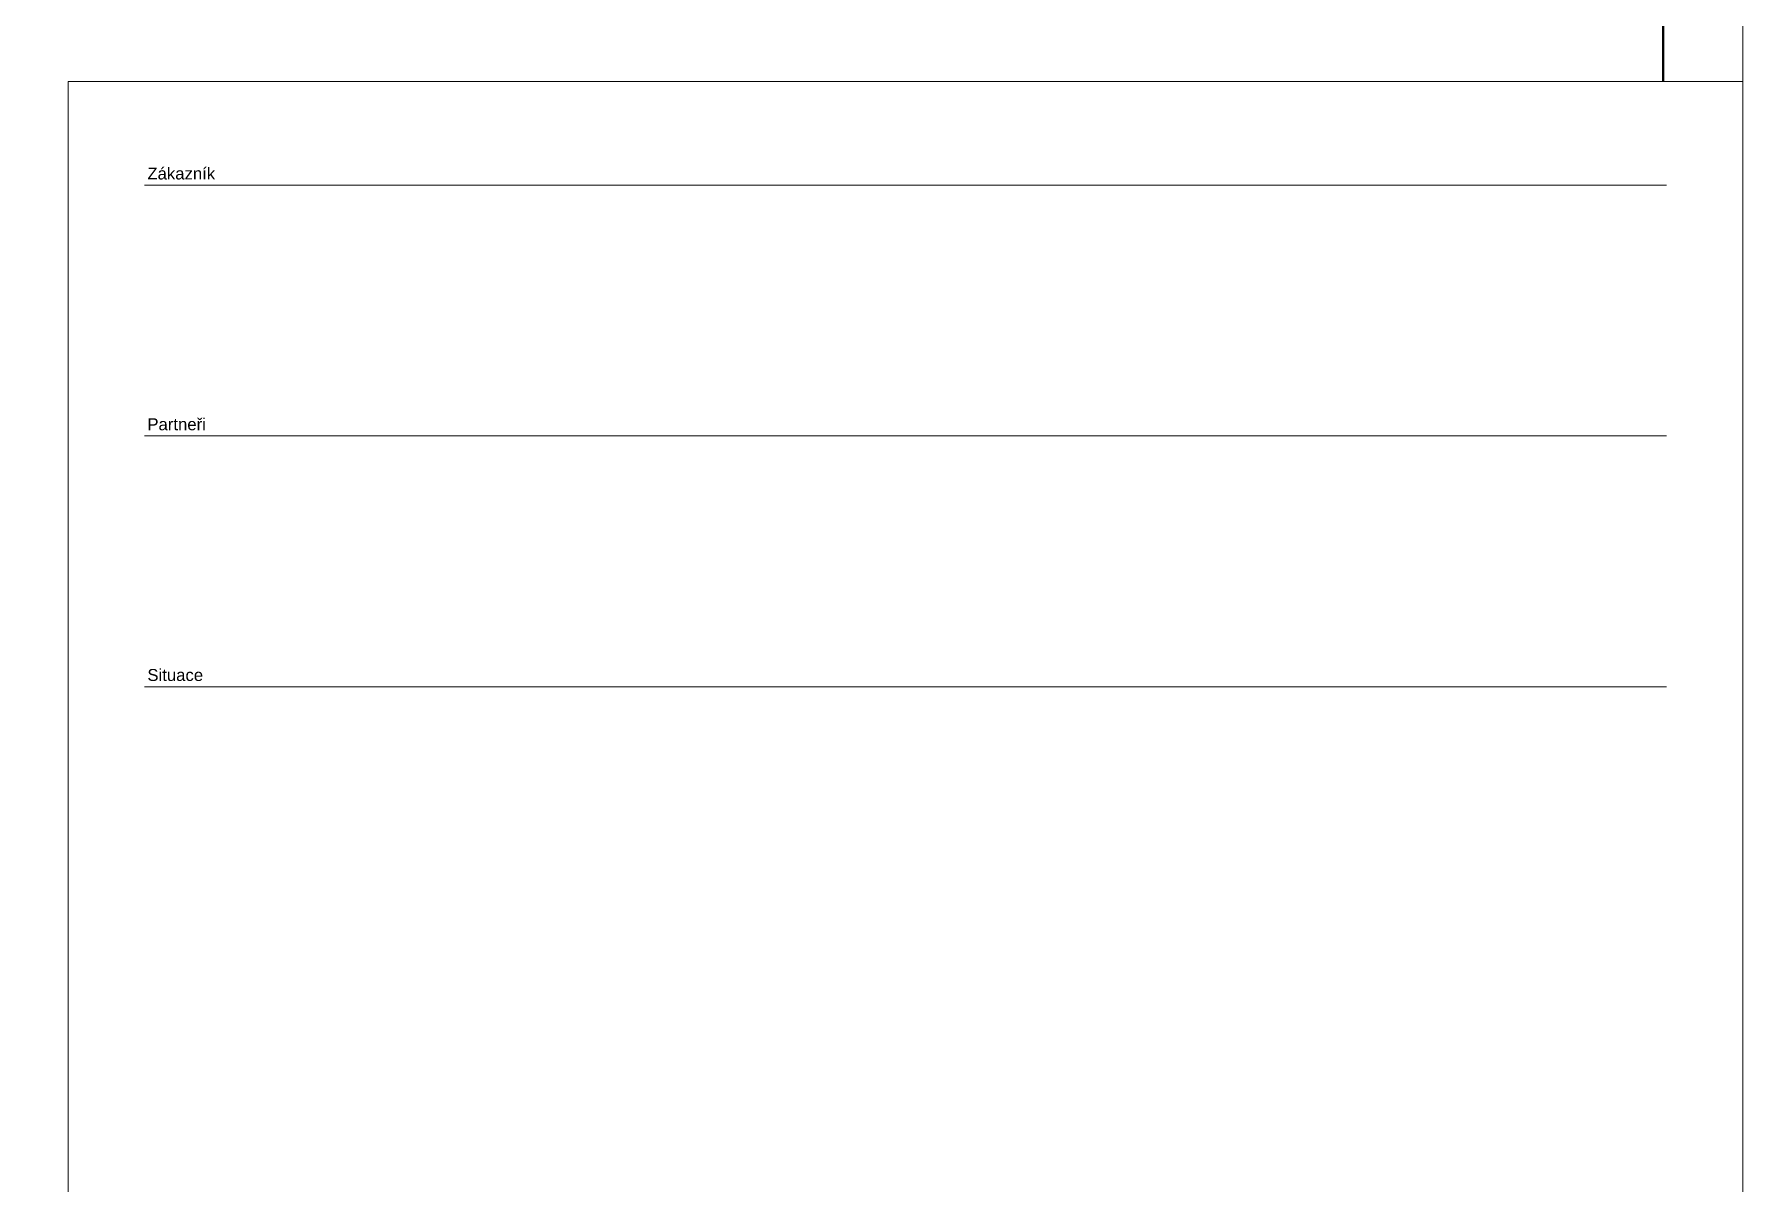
# Paper-space layout 'A1' of a CAD drawing. Header units: millimetres. Extents: x -833 to 7, y 900 to 1494.
# Drawn here: x -206.9 to 7.3, y 1058.5 to 1202.6 of the extents above; entities that cross this region are included whole.
import ezdxf
from ezdxf.enums import TextEntityAlignment as Align

# ---------------------------------------------------------------- set-up
doc = ezdxf.new("R2010")
doc.units = ezdxf.units.MM
doc.header["$LTSCALE"] = 0.5
doc.layers.add('Border', color=7, linetype='Continuous', lineweight=0)
doc.layers.add('Border_TextCZ', color=7, linetype='Continuous', lineweight=0)
doc.layers.add('Border_TextCZAtr', color=7, linetype='Continuous')
doc.styles.add('Arial Unicode', font='ARIALUNI.TTF', dxfattribs={"width": 1.428571, "height": 0.007})
doc.styles.add('Arial_1.5', font='arial.ttf', dxfattribs={"height": 1.5})
doc.styles.add('Arial_4.0', font='arial.ttf', dxfattribs={"width": 0.9, "height": 4})
doc.styles.add('Arial_6.5', font='arial.ttf', dxfattribs={"width": 0.8, "height": 6.5})

# ---------------------------------------------------------------- blocks, each defined once
blk = doc.blocks.new('A1_v03_CZ')
at = {"layer": 'Border', "color": 7, "linetype": 'Continuous', "lineweight": 0, "flags": 128}
blk.add_lwpolyline([(0, 0), (840, 0), (840, 594), (0, 594)], close=True, dxfattribs=at)
at = {"layer": 'Border', "color": 7, "linetype": 'Continuous', "lineweight": 50}
blk.add_lwpolyline([(630, 10), (30, 10), (30, 584), (830, 584), (830, 297)], dxfattribs=at)
at = {"layer": 'Border', "color": 7, "linetype": 'Continuous', "lineweight": 0}
blk.add_lwpolyline([(630, 0), (630, 297), (840, 297)], dxfattribs=at)
at = {"layer": 'Border'}
for points in [[(639.58, 284.02), (830.42, 284.02)], [(639.58, 252.58), (830.42, 252.58)], [(639.58, 221.15), (830.42, 221.15)]]:
    blk.add_lwpolyline(points, dxfattribs=at)
at = {"layer": 'Border_TextCZ', "color": 7, "linetype": 'Continuous', "lineweight": 0, "style": 'Arial Unicode'}
for s, p in [('Zákazník', (639.94, 285.48)), ('Partneři', (639.94, 254.05)), ('Situace', (639.94, 222.62))]:
    blk.add_text(s, height=1.5, dxfattribs=at).set_placement(p, align=Align.MIDDLE_LEFT)
at = {"layer": 'Border_TextCZAtr', "style": 'Arial_1.5'}
for tag, p in [('rev-5', (643.5, 149.56)), ('date-5', (654.92, 149.56)), ('status-5', (765.42, 149.56)), ('rev-4', (643.5, 144.56)), ('date-4', (654.92, 144.56)), ('status-4', (765.42, 144.56)), ('rev-3', (643.5, 139.56)), ('date-3', (654.92, 139.56)), ('status-3', (765.42, 139.56)), ('rev-2', (643.5, 134.56)), ('date-2', (654.92, 134.56)), ('status-2', (765.42, 134.56)), ('rev-1', (643.5, 129.56)), ('date-1', (654.92, 129.56)), ('status-1', (765.42, 129.56))]:
    blk.add_attdef(tag, text='', height=1.5, dxfattribs=at).set_placement(p, align=Align.MIDDLE)
for tag, p in [('description-5', (663.42, 149.56)), ('description-4', (663.42, 144.56)), ('description-3', (663.42, 139.56)), ('description-2', (663.42, 134.56)), ('description-1', (663.42, 129.56))]:
    blk.add_attdef(tag, text='', height=1.5, dxfattribs=at).set_placement(p, align=Align.MIDDLE_LEFT)
for tag, p in [('name1-5', (777.92, 149.56)), ('name2-5', (792.92, 149.56)), ('name3-5', (807.92, 149.56)), ('name4-5', (822.92, 149.56)), ('name1-4', (777.92, 144.56)), ('name2-4', (792.92, 144.56)), ('name3-4', (807.92, 144.56)), ('name4-4', (822.92, 144.56)), ('name1-3', (777.92, 139.56)), ('name2-3', (792.92, 139.56)), ('name3-3', (807.92, 139.56)), ('name4-3', (822.92, 139.56)), ('name1-2', (777.92, 134.56)), ('name2-2', (792.92, 134.56)), ('name3-2', (807.92, 134.56)), ('name4-2', (822.92, 134.56)), ('name1-1', (777.92, 129.56)), ('name2-1', (792.92, 129.56)), ('name3-1', (807.92, 129.56)), ('name4-1', (822.92, 129.56))]:
    blk.add_attdef(tag, text='', height=1.5, dxfattribs=at).set_placement(p, align=Align.CENTER)
at = {"layer": 'Border_TextCZAtr', "style": 'Arial_6.5', "width": 0.8}
blk.add_attdef('SUBJECT1', text='', height=6.5, dxfattribs=at).set_placement((734.94, 113.25), align=Align.MIDDLE_CENTER)
at = {"layer": 'Border_TextCZAtr', "style": 'Arial_4.0'}
for tag, p in [('SUBJECT2', (734.94, 100.42)), ('SUBJECT3', (734.94, 92.42)), ('SUBJECT4', (734.94, 84.42)), ('SUBJECT5', (734.94, 76.42))]:
    blk.add_attdef(tag, text='', height=4, dxfattribs=at).set_placement(p, align=Align.MIDDLE_CENTER)
at = {"layer": 'Border_TextCZAtr', "style": 'Arial_4.0', "width": 0.9}
for tag, p in [('EXTREF', (728.34, 61.7)), ('CONFIDENT', (794.14, 61.7)), ('REPLACES', (728.34, 48.7)), ('scale', (784.88, 48.7)), ('sheet', (808.14, 48.7)), ('size', (822.3, 48.7)), ('TYPPROJ', (727.94, 35.69)), ('PROJ_NUM', (734.18, 35.69)), ('TASK', (758.08, 35.69)), ('OCD', (775.56, 35.69)), ('ISSUER', (808.14, 35.69)), ('INDICATOR', (728.34, 22.81)), ('X', (769.57, 22.81)), ('NUMBER', (775.56, 22.81)), ('FOLIO', (808.14, 22.81)), ('REV', (822.64, 22.81))]:
    blk.add_attdef(tag, text='', height=4, dxfattribs=at).set_placement(p, align=Align.MIDDLE_LEFT)
at = {"layer": 'Border_TextCZAtr', "color": 7, "linetype": 'Continuous', "lineweight": 0, "style": 'Arial_4.0', "width": 0.9, "flags": 10}
blk.add_attdef('TP-', text='', height=4, dxfattribs=at).set_placement((761.2, 22.81), align=Align.MIDDLE_LEFT)

psp = doc.layouts.new('A1')

# ---------------------------------------------------------------- block references
at = {"layer": 'Border'}
psp.add_blockref('A1_v03_CZ', (-832.66, 899.69), dxfattribs=at)

doc.saveas('drawing.dxf')
